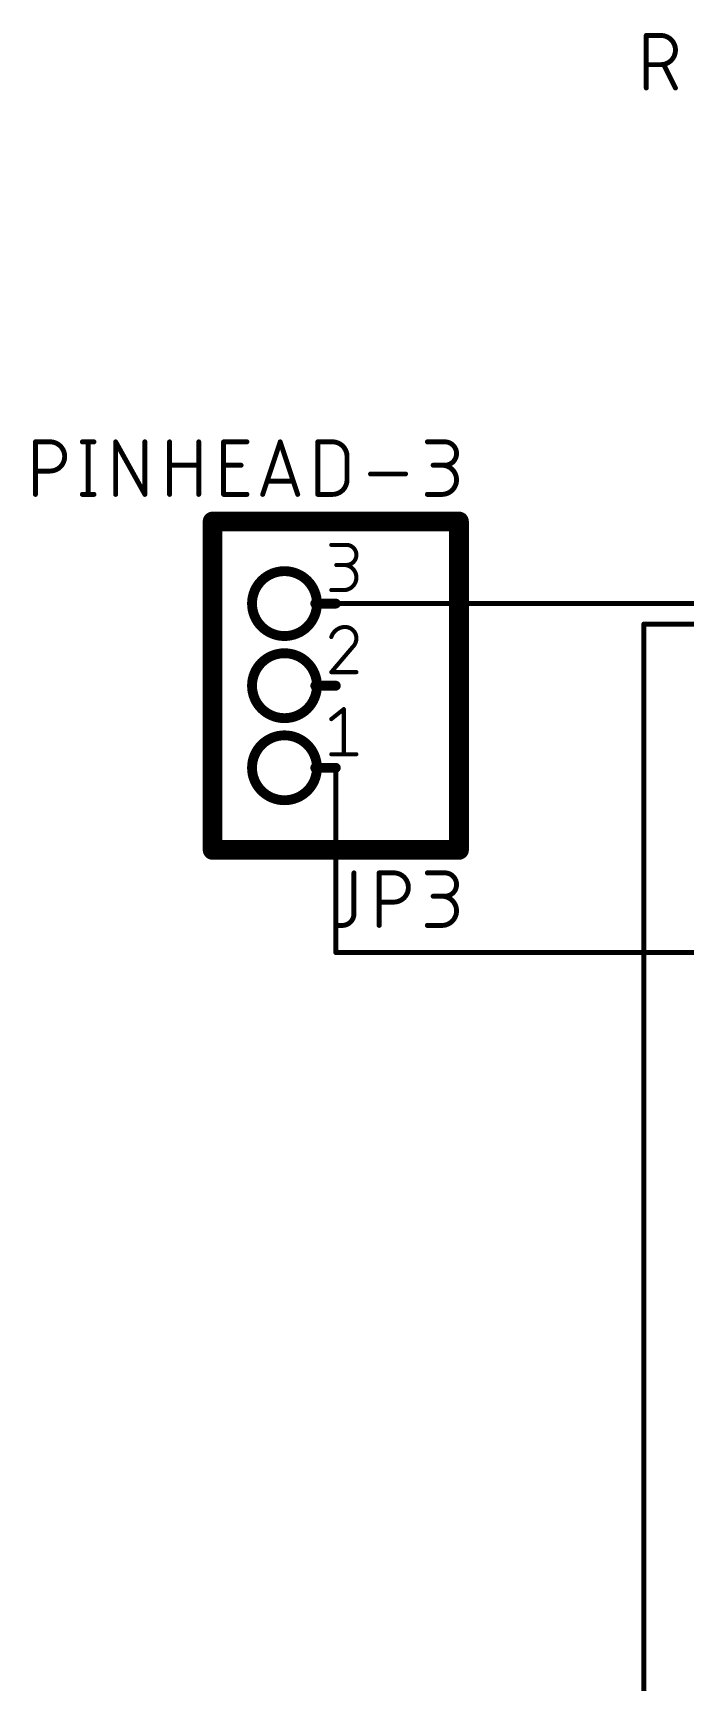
# Model space of a CAD drawing. Extents: x -177 to 163, y -159 to 163.
# Drawn here: x 10.3 to 30.5, y -109 to -57.9 of the extents above; entities that cross this region are included whole.
import ezdxf

# ---------------------------------------------------------------- set-up
doc = ezdxf.new("R2010")
doc.units = 0
for name, color, linetype in [('91', 122, 'CONTINUOUS'), ('94', 12, 'CONTINUOUS'), ('95', 251, 'CONTINUOUS'), ('96', 251, 'CONTINUOUS')]:
    doc.layers.add(name, color=color, linetype=linetype)

msp = doc.modelspace()

# ---------------------------------------------------------------- linework, layer by layer
at = {"layer": '91', "const_width": 0.1524}
for points in [[(19.685, -75.565), (48.895, -75.565)], [(54.61, -76.2), (29.21, -76.2)], [(29.21, -76.2), (29.21, -118.11)], [(19.685, -86.36), (19.685, -80.645)], [(43.815, -86.36), (19.685, -86.36)]]:
    msp.add_lwpolyline(points, dxfattribs=at)
at = {"layer": '91', "const_width": 0.0762}
for points in [[(19.685, -75.5269, 1), (19.685, -75.6031)], [(29.21, -76.1619, 1), (29.21, -76.2381)], [(29.2481, -76.2, 1), (29.1719, -76.2)], [(19.7231, -80.645, 1), (19.6469, -80.645)], [(19.685, -86.3219, 1), (19.685, -86.3981)], [(19.6469, -86.36, 1), (19.7231, -86.36)]]:
    msp.add_lwpolyline(points, format="xyb", dxfattribs=at)
at = {"layer": '94'}
for points, const_width in [([(23.495, -73.025), (15.875, -73.025)], 0.6096), ([(15.875, -73.025), (15.875, -83.185)], 0.6096), ([(23.495, -83.185), (23.495, -73.025)], 0.6096), ([(19.685, -75.565), (19.05, -75.565)], 0.3048), ([(19.685, -75.565), (19.1262, -75.565)], 0.1524), ([(19.685, -78.105), (19.05, -78.105)], 0.3048), ([(19.685, -78.105), (19.1262, -78.105)], 0.1524), ([(19.685, -80.645), (19.05, -80.645)], 0.3048), ([(19.685, -80.645), (19.1262, -80.645)], 0.1524), ([(15.875, -83.185), (23.495, -83.185)], 0.6096)]:
    msp.add_lwpolyline(points, dxfattribs=dict(at, const_width=const_width))
for points, const_width in [([(15.875, -72.8726, 1), (15.875, -73.1774)], 0.3048), ([(16.0274, -73.025, 1), (15.7226, -73.025)], 0.3048), ([(23.6474, -73.025, 1), (23.3426, -73.025)], 0.3048), ([(23.495, -73.1774, 1), (23.495, -72.8726)], 0.3048), ([(18.0975, -76.569, 1), (18.0975, -74.561, 1), (18.0975, -76.569)], 0.3048), ([(18.1356, -76.5556, 1), (18.1356, -74.5744, 1), (18.1356, -76.5556)], 0.1524), ([(19.05, -75.4888, 1), (19.05, -75.6412)], 0.1524), ([(19.1262, -75.5269, 1), (19.1262, -75.6031)], 0.0762), ([(19.685, -75.6412, 1), (19.685, -75.4888)], 0.1524), ([(19.685, -75.6031, 1), (19.685, -75.5269)], 0.0762), ([(18.0975, -79.109, 1), (18.0975, -77.101, 1), (18.0975, -79.109)], 0.3048), ([(18.1356, -79.0956, 1), (18.1356, -77.1144, 1), (18.1356, -79.0956)], 0.1524), ([(19.05, -78.0288, 1), (19.05, -78.1812)], 0.1524), ([(19.1262, -78.0669, 1), (19.1262, -78.1431)], 0.0762), ([(19.685, -78.1812, 1), (19.685, -78.0288)], 0.1524), ([(19.685, -78.1431, 1), (19.685, -78.0669)], 0.0762), ([(18.0975, -81.649, 1), (18.0975, -79.641, 1), (18.0975, -81.649)], 0.3048), ([(18.1356, -81.6356, 1), (18.1356, -79.6544, 1), (18.1356, -81.6356)], 0.1524), ([(19.05, -80.5688, 1), (19.05, -80.7212)], 0.1524), ([(19.1262, -80.6069, 1), (19.1262, -80.6831)], 0.0762), ([(19.685, -80.7212, 1), (19.685, -80.5688)], 0.1524), ([(19.685, -80.6831, 1), (19.685, -80.6069)], 0.0762), ([(15.875, -83.0326, 1), (15.875, -83.3374)], 0.3048), ([(15.7226, -83.185, 1), (16.0274, -83.185)], 0.3048), ([(23.3426, -83.185, 1), (23.6474, -83.185)], 0.3048), ([(23.495, -83.3374, 1), (23.495, -83.0326)], 0.3048)]:
    msp.add_lwpolyline(points, format="xyb", dxfattribs=dict(at, const_width=const_width))
at = {"layer": '95'}
for points, const_width in [([(29.2862, -59.6138), (29.2862, -57.9882)], 0.1524), ([(29.2862, -57.9882), (29.7378, -57.9882)], 0.1524), ([(29.7378, -58.8913), (29.2862, -58.8913)], 0.1524), ([(30.1893, -59.6138), (29.8281, -58.8913)], 0.1524), ([(19.5453, -73.7489), (20.011, -73.7489)], 0.127), ([(20.011, -74.3698), (19.7005, -74.3698)], 0.127), ([(19.5453, -75.1459), (19.9334, -75.1459)], 0.127), ([(20.205, -76.9098), (19.5453, -77.6859)], 0.127), ([(19.5453, -77.6859), (20.3214, -77.6859)], 0.127), ([(19.5453, -79.1393), (19.9334, -78.8289)], 0.127), ([(19.9334, -78.8289), (19.9334, -80.2259)], 0.127), ([(19.5453, -80.2259), (20.3214, -80.2259)], 0.127), ([(20.2459, -83.8962), (20.2459, -85.1606)], 0.1524), ([(21.0258, -85.5218), (21.0258, -83.8962)], 0.1524), ([(21.0258, -83.8962), (21.4773, -83.8962)], 0.1524), ([(22.5157, -83.8962), (23.0576, -83.8962)], 0.1524), ([(21.4773, -84.7993), (21.0258, -84.7993)], 0.1524), ([(23.0576, -84.6187), (22.6963, -84.6187)], 0.1524), ([(19.8846, -85.5218), (19.704, -85.5218)], 0.1524), ([(22.5157, -85.5218), (22.9672, -85.5218)], 0.1524)]:
    msp.add_lwpolyline(points, dxfattribs=dict(at, const_width=const_width))
for points, const_width in [([(29.3243, -57.9882, 1), (29.2481, -57.9882)], 0.0762), ([(29.2862, -57.9501, 1), (29.2862, -58.0263)], 0.0762), ([(29.7378, -58.8913, 1), (29.7378, -57.9882)], 0.1524), ([(29.7378, -57.9501, 1), (29.7378, -58.0263)], 0.0762), ([(29.7378, -58.0263, 1), (29.7378, -57.9501)], 0.0762), ([(29.2862, -58.8532, 1), (29.2862, -58.9294)], 0.0762), ([(29.7378, -58.8532, 1), (29.7378, -58.9294)], 0.0762), ([(29.7378, -58.9294, 1), (29.7378, -58.8532)], 0.0762), ([(29.8621, -58.8743, 1), (29.794, -58.9084)], 0.0762), ([(29.2481, -59.6138, 1), (29.3243, -59.6138)], 0.0762), ([(30.1552, -59.6308, 1), (30.2234, -59.5968)], 0.0762), ([(19.5453, -73.7172, 1), (19.5453, -73.7807)], 0.0635), ([(20.011, -74.3698, 1), (20.011, -73.7489)], 0.127), ([(20.011, -73.7172, 1), (20.011, -73.7807)], 0.0635), ([(20.011, -73.7807, 1), (20.011, -73.7172)], 0.0635), ([(19.7005, -74.338, 1), (19.7005, -74.4015)], 0.0635), ([(19.9334, -74.338, 1), (19.9334, -74.4015)], 0.0635), ([(19.9334, -75.1459, 1), (19.9334, -74.3698)], 0.127), ([(20.011, -74.338, 1), (20.011, -74.4015)], 0.0635), ([(20.011, -74.4015, 1), (20.011, -74.338)], 0.0635), ([(19.5453, -75.1141, 1), (19.5453, -75.1776)], 0.0635), ([(19.9334, -75.1141, 1), (19.9334, -75.1776)], 0.0635), ([(19.9334, -75.1776, 1), (19.9334, -75.1141)], 0.0635), ([(19.9722, -76.2889, 0.3252), (19.5453, -76.5993)], 0.127), ([(19.5151, -76.5896, 1), (19.5755, -76.6091)], 0.0635), ([(19.9722, -76.2571, 1), (19.9722, -76.3207)], 0.0635), ([(20.3214, -76.6382, 0.4142), (19.9722, -76.2889)], 0.127), ([(19.9722, -76.3206, 1), (19.9722, -76.2572)], 0.0635), ([(20.205, -76.9098, 0.2053), (20.3214, -76.6382)], 0.127), ([(20.1831, -76.8868, 1), (20.2269, -76.9328)], 0.0635), ([(20.2292, -76.9304, 1), (20.1808, -76.8892)], 0.0635), ([(20.3532, -76.6381, 1), (20.2897, -76.6382)], 0.0635), ([(20.2897, -76.6382, 1), (20.3532, -76.6382)], 0.0635), ([(19.5453, -77.6542, 1), (19.5453, -77.7177)], 0.0635), ([(19.5211, -77.6653, 1), (19.5695, -77.7065)], 0.0635), ([(20.3214, -77.7177, 1), (20.3214, -77.6542)], 0.0635), ([(19.5255, -79.1146, 1), (19.5651, -79.1641)], 0.0635), ([(19.9651, -78.8289, 1), (19.9016, -78.8289)], 0.0635), ([(19.9532, -78.8537, 1), (19.9135, -78.8041)], 0.0635), ([(19.5453, -80.1942, 1), (19.5453, -80.2577)], 0.0635), ([(19.9016, -80.2259, 1), (19.9651, -80.2259)], 0.0635), ([(20.3214, -80.2577, 1), (20.3214, -80.1942)], 0.0635), ([(20.284, -83.8962, 1), (20.2078, -83.8962)], 0.0762), ([(21.0639, -83.8962, 1), (20.9877, -83.8962)], 0.0762), ([(21.0258, -83.8581, 1), (21.0258, -83.9343)], 0.0762), ([(21.4773, -84.7993, 1), (21.4773, -83.8962)], 0.1524), ([(21.4773, -83.8581, 1), (21.4773, -83.9343)], 0.0762), ([(21.4773, -83.9343, 1), (21.4773, -83.8581)], 0.0762), ([(22.5157, -83.8581, 1), (22.5157, -83.9343)], 0.0762), ([(23.0576, -84.6187, 1), (23.0576, -83.8962)], 0.1524), ([(23.0576, -83.8581, 1), (23.0576, -83.9343)], 0.0762), ([(23.0576, -83.9343, 1), (23.0576, -83.8581)], 0.0762), ([(21.0258, -84.7612, 1), (21.0258, -84.8374)], 0.0762), ([(21.4773, -84.7612, 1), (21.4773, -84.8374)], 0.0762), ([(21.4773, -84.8374, 1), (21.4773, -84.7612)], 0.0762), ([(22.6963, -84.5806, 1), (22.6963, -84.6568)], 0.0762), ([(22.9672, -85.5218, 1), (22.9672, -84.6187)], 0.1524), ([(22.9672, -84.5806, 1), (22.9672, -84.6568)], 0.0762), ([(23.0576, -84.5806, 1), (23.0576, -84.6568)], 0.0762), ([(23.0576, -84.6568, 1), (23.0576, -84.5806)], 0.0762), ([(19.8846, -85.5218, 0.4142), (20.2459, -85.1606)], 0.1524), ([(20.284, -85.1606, 1), (20.2078, -85.1606)], 0.0762), ([(20.2078, -85.1606, 1), (20.284, -85.1606)], 0.0762), ([(19.704, -85.4837, 1), (19.704, -85.5599)], 0.0762), ([(19.8846, -85.4837, 1), (19.8846, -85.5599)], 0.0762), ([(19.8846, -85.5599, 1), (19.8846, -85.4837)], 0.0762), ([(20.9877, -85.5218, 1), (21.0639, -85.5218)], 0.0762), ([(22.5157, -85.4837, 1), (22.5157, -85.5599)], 0.0762), ([(22.9672, -85.4837, 1), (22.9672, -85.5599)], 0.0762), ([(22.9672, -85.5599, 1), (22.9672, -85.4837)], 0.0762)]:
    msp.add_lwpolyline(points, format="xyb", dxfattribs=dict(at, const_width=const_width))
at = {"layer": '96', "const_width": 0.1524}
for points in [[(10.3965, -72.1868), (10.3965, -70.5612)], [(10.3965, -70.5612), (10.8481, -70.5612)], [(11.8448, -70.5612), (12.206, -70.5612)], [(12.0254, -70.5612), (12.0254, -72.1868)], [(12.8764, -72.1868), (12.8764, -70.5612)], [(12.8764, -70.5612), (13.7795, -72.1868)], [(13.7795, -72.1868), (13.7795, -70.5612)], [(14.5438, -72.1868), (14.5438, -70.5612)], [(15.4469, -70.5612), (15.4469, -72.1868)], [(16.2141, -72.1868), (16.2141, -70.5612)], [(16.2141, -70.5612), (16.9366, -70.5612)], [(17.4234, -72.1868), (17.9653, -70.5612)], [(17.9653, -70.5612), (18.5071, -72.1868)], [(19.1289, -72.1868), (19.1289, -70.5612)], [(19.1289, -70.5612), (19.5805, -70.5612)], [(20.032, -71.0128), (20.032, -71.7352)], [(22.5157, -70.5612), (23.0576, -70.5612)], [(10.8481, -71.4643), (10.3965, -71.4643)], [(14.5438, -71.2837), (15.4469, -71.2837)], [(16.2141, -71.2837), (16.7559, -71.2837)], [(23.0576, -71.2837), (22.6963, -71.2837)], [(18.3717, -71.7804), (17.5588, -71.7804)], [(20.7581, -71.5546), (21.8418, -71.5546)], [(11.8448, -72.1868), (12.206, -72.1868)], [(16.9366, -72.1868), (16.2141, -72.1868)], [(19.5805, -72.1868), (19.1289, -72.1868)], [(22.5157, -72.1868), (22.9672, -72.1868)]]:
    msp.add_lwpolyline(points, dxfattribs=at)
at = {"layer": '96'}
for points, const_width in [([(10.4346, -70.5612, 1), (10.3584, -70.5612)], 0.0762), ([(10.3965, -70.5231, 1), (10.3965, -70.5993)], 0.0762), ([(10.8481, -71.4643, 1), (10.8481, -70.5612)], 0.1524), ([(10.8481, -70.5231, 1), (10.8481, -70.5993)], 0.0762), ([(10.8481, -70.5993, 1), (10.8481, -70.5231)], 0.0762), ([(11.8448, -70.5231, 1), (11.8448, -70.5993)], 0.0762), ([(12.0635, -70.5612, 1), (11.9873, -70.5612)], 0.0762), ([(12.206, -70.5993, 1), (12.206, -70.5231)], 0.0762), ([(12.9145, -70.5612, 1), (12.8383, -70.5612)], 0.0762), ([(12.9097, -70.5427, 1), (12.8431, -70.5797)], 0.0762), ([(13.8176, -70.5612, 1), (13.7414, -70.5612)], 0.0762), ([(14.5819, -70.5612, 1), (14.5057, -70.5612)], 0.0762), ([(15.485, -70.5612, 1), (15.4088, -70.5612)], 0.0762), ([(16.2522, -70.5612, 1), (16.176, -70.5612)], 0.0762), ([(16.2141, -70.5231, 1), (16.2141, -70.5993)], 0.0762), ([(16.9366, -70.5993, 1), (16.9366, -70.5231)], 0.0762), ([(18.0014, -70.5492, 1), (17.9291, -70.5732)], 0.0762), ([(18.0014, -70.5732, 1), (17.9291, -70.5492)], 0.0762), ([(19.167, -70.5612, 1), (19.0908, -70.5612)], 0.0762), ([(19.1289, -70.5231, 1), (19.1289, -70.5993)], 0.0762), ([(20.032, -71.0128, 0.4142), (19.5805, -70.5612)], 0.1524), ([(19.5805, -70.5231, 1), (19.5805, -70.5993)], 0.0762), ([(19.5805, -70.5993, 1), (19.5805, -70.5231)], 0.0762), ([(20.0701, -71.0128, 1), (19.9939, -71.0128)], 0.0762), ([(22.5157, -70.5231, 1), (22.5157, -70.5993)], 0.0762), ([(23.0576, -71.2837, 1), (23.0576, -70.5612)], 0.1524), ([(23.0576, -70.5231, 1), (23.0576, -70.5993)], 0.0762), ([(23.0576, -70.5993, 1), (23.0576, -70.5231)], 0.0762), ([(10.3965, -71.4262, 1), (10.3965, -71.5024)], 0.0762), ([(10.8481, -71.4262, 1), (10.8481, -71.5024)], 0.0762), ([(10.8481, -71.5024, 1), (10.8481, -71.4262)], 0.0762), ([(14.5438, -71.2456, 1), (14.5438, -71.3218)], 0.0762), ([(15.4469, -71.3218, 1), (15.4469, -71.2456)], 0.0762), ([(16.2141, -71.2456, 1), (16.2141, -71.3218)], 0.0762), ([(16.7559, -71.3218, 1), (16.7559, -71.2456)], 0.0762), ([(19.9939, -71.0128, 1), (20.0701, -71.0128)], 0.0762), ([(22.6963, -71.2456, 1), (22.6963, -71.3218)], 0.0762), ([(22.9672, -72.1868, 1), (22.9672, -71.2837)], 0.1524), ([(22.9672, -71.2456, 1), (22.9672, -71.3218)], 0.0762), ([(23.0576, -71.2456, 1), (23.0576, -71.3218)], 0.0762), ([(23.0576, -71.3218, 1), (23.0576, -71.2456)], 0.0762), ([(17.5588, -71.7423, 1), (17.5588, -71.8185)], 0.0762), ([(18.3717, -71.8185, 1), (18.3717, -71.7423)], 0.0762), ([(19.5805, -72.1868, 0.4142), (20.032, -71.7352)], 0.1524), ([(20.0701, -71.7352, 1), (19.9939, -71.7352)], 0.0762), ([(19.9939, -71.7352, 1), (20.0701, -71.7352)], 0.0762), ([(20.7581, -71.5165, 1), (20.7581, -71.5927)], 0.0762), ([(21.8418, -71.5927, 1), (21.8418, -71.5165)], 0.0762), ([(10.3584, -72.1868, 1), (10.4346, -72.1868)], 0.0762), ([(11.8448, -72.1487, 1), (11.8448, -72.2249)], 0.0762), ([(11.9873, -72.1868, 1), (12.0635, -72.1868)], 0.0762), ([(12.206, -72.2249, 1), (12.206, -72.1487)], 0.0762), ([(12.8383, -72.1868, 1), (12.9145, -72.1868)], 0.0762), ([(13.7414, -72.1868, 1), (13.8176, -72.1868)], 0.0762), ([(13.7462, -72.2053, 1), (13.8128, -72.1683)], 0.0762), ([(14.5057, -72.1868, 1), (14.5819, -72.1868)], 0.0762), ([(15.4088, -72.1868, 1), (15.485, -72.1868)], 0.0762), ([(16.2141, -72.1487, 1), (16.2141, -72.2249)], 0.0762), ([(16.176, -72.1868, 1), (16.2522, -72.1868)], 0.0762), ([(16.9366, -72.2249, 1), (16.9366, -72.1487)], 0.0762), ([(17.3872, -72.1748, 1), (17.4595, -72.1988)], 0.0762), ([(18.471, -72.1988, 1), (18.5433, -72.1748)], 0.0762), ([(19.1289, -72.1487, 1), (19.1289, -72.2249)], 0.0762), ([(19.0908, -72.1868, 1), (19.167, -72.1868)], 0.0762), ([(19.5805, -72.1487, 1), (19.5805, -72.2249)], 0.0762), ([(19.5805, -72.2249, 1), (19.5805, -72.1487)], 0.0762), ([(22.5157, -72.1487, 1), (22.5157, -72.2249)], 0.0762), ([(22.9672, -72.1487, 1), (22.9672, -72.2249)], 0.0762), ([(22.9672, -72.2249, 1), (22.9672, -72.1487)], 0.0762)]:
    msp.add_lwpolyline(points, format="xyb", dxfattribs=dict(at, const_width=const_width))

doc.saveas('drawing.dxf')
